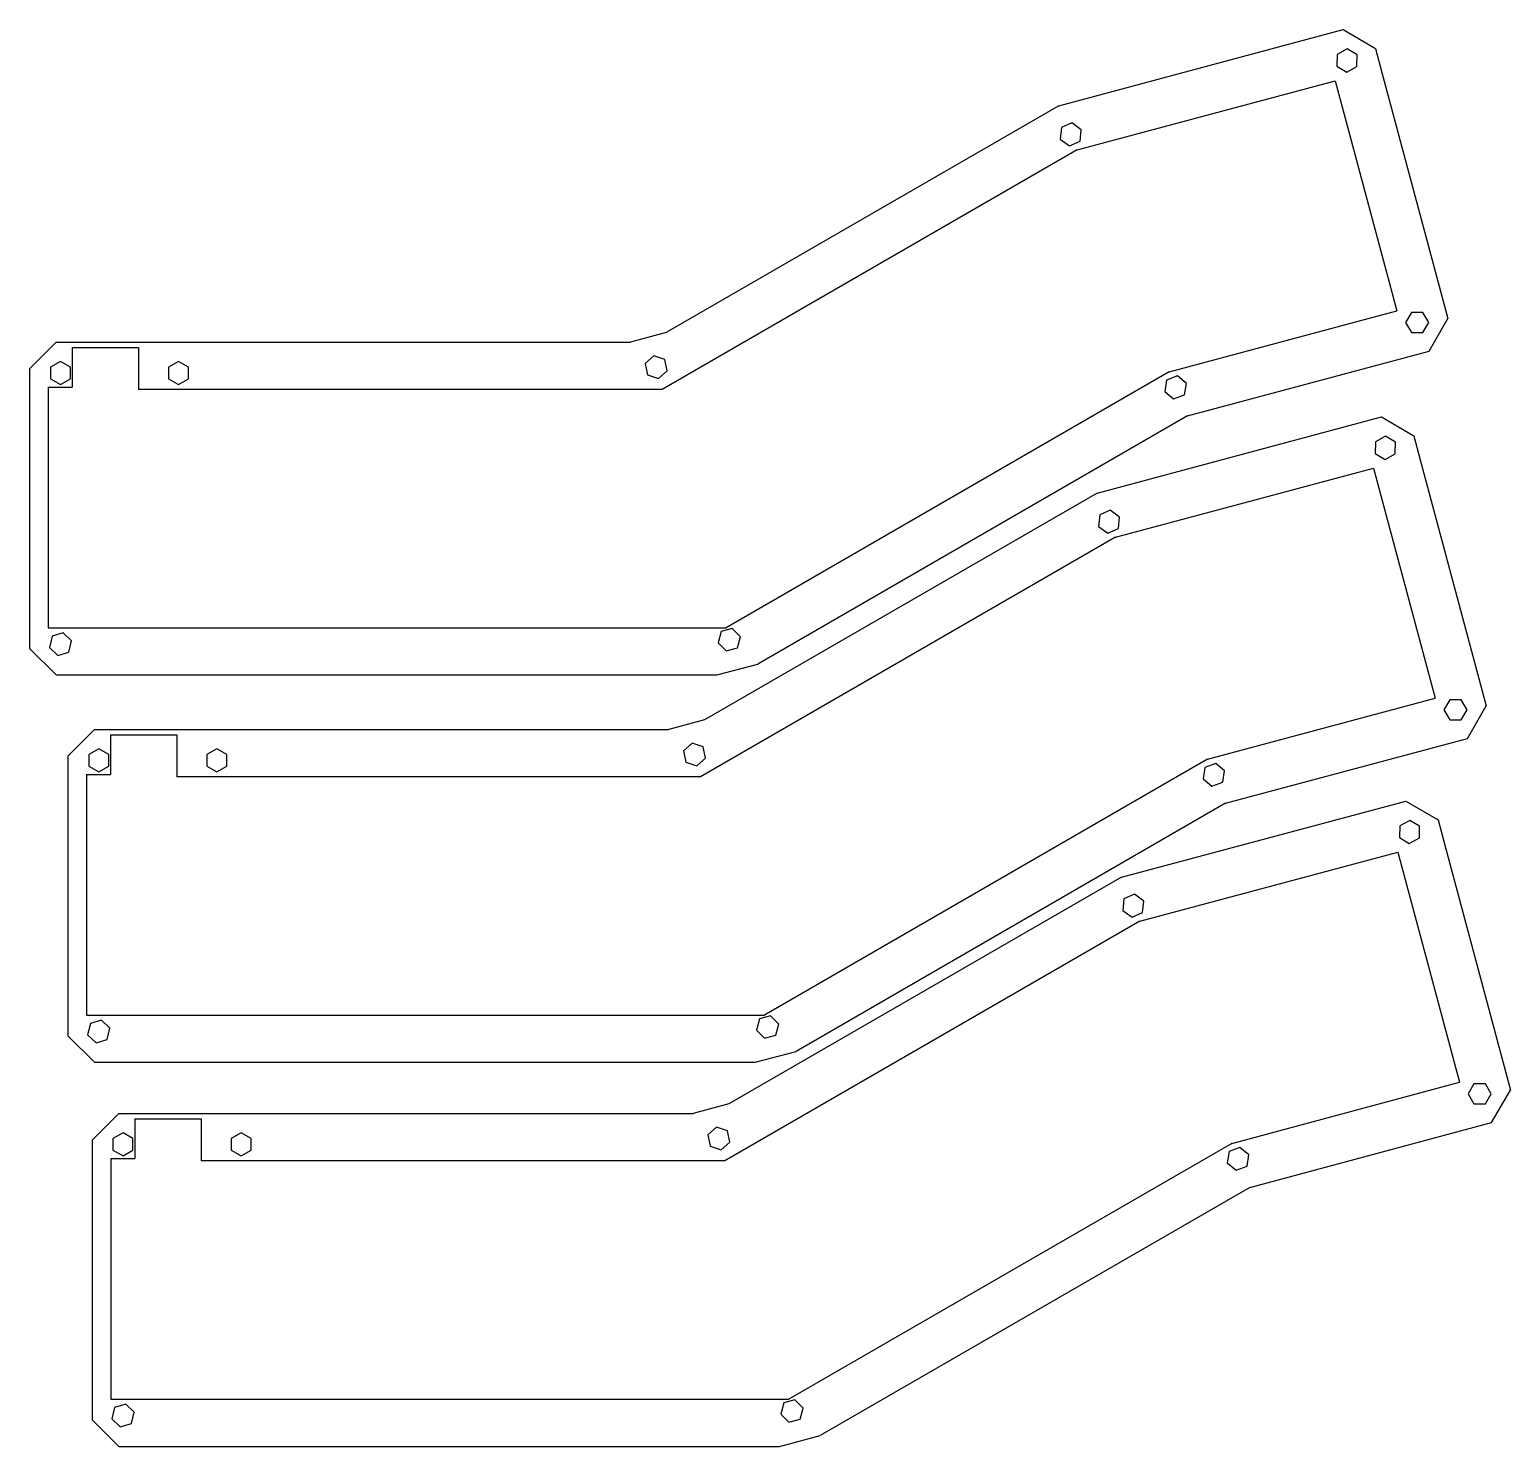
# Model space of a CAD drawing. Header units: millimetres. Extents: x -118 to 242, y -29 to 315.
import ezdxf

# ---------------------------------------------------------------- set-up
doc = ezdxf.new("R2010")
doc.units = ezdxf.units.MM

msp = doc.modelspace()

# ---------------------------------------------------------------- linework, layer by layer
at = {"color": 7, "linetype": 'Continuous'}
for p, q in [((132.02, 296.82), (201.2, 315.36)), ((201.2, 315.36), (209.09, 310.77)), ((202.19, 310.66), (199.73, 309.3)), ((204.6, 309.21), (202.19, 310.66)), ((209.09, 310.77), (210.62, 304.94)), ((199.73, 309.3), (199.67, 306.49)), ((199.67, 306.49), (202.08, 305.03)), ((202.08, 305.03), (204.54, 306.39)), ((204.54, 306.39), (204.6, 309.21)), ((136.46, 286.11), (199.26, 302.93)), ((199.26, 302.93), (214.27, 246.91)), ((210.62, 304.94), (226.68, 245.02)), ((132.02, 296.82), (36.44, 241.64)), ((135.21, 292.67), (132.64, 291.54)), ((137.48, 291.01), (135.21, 292.67)), ((132.64, 291.54), (132.33, 288.74)), ((132.33, 288.74), (134.59, 287.08)), ((137.17, 288.21), (137.48, 291.01)), ((136.46, 286.11), (35.49, 227.81)), ((134.59, 287.08), (137.17, 288.21)), ((158.85, 232.06), (214.27, 246.91)), ((217.81, 246.53), (216.41, 244.09)), ((220.62, 246.53), (217.81, 246.53)), ((222.03, 244.09), (220.62, 246.53)), ((36.44, 241.64), (27.75, 239.31)), ((216.41, 244.09), (217.81, 241.66)), ((217.81, 241.66), (220.62, 241.66)), ((220.62, 241.66), (222.03, 244.09)), ((222.11, 237.1), (226.68, 245.02)), ((-112.02, 239.31), (-118.48, 232.85)), ((-112.02, 239.31), (27.75, 239.31)), ((-108.09, 238.02), (-91.98, 238.02)), ((-108.09, 238.02), (-108.09, 228.38)), ((-91.98, 238.02), (-91.98, 227.81)), ((-110.98, 234.62), (-113.42, 233.22)), ((-108.55, 233.22), (-110.98, 234.62)), ((-82.22, 234.62), (-84.65, 233.22)), ((-79.78, 233.22), (-82.22, 234.62)), ((33.47, 235.98), (31.37, 234.12)), ((36.14, 235.1), (33.47, 235.98)), ((36.7, 232.34), (36.14, 235.1)), ((163.29, 221.34), (222.11, 237.1)), ((-118.48, 232.85), (-118.48, 164.77)), ((-113.42, 233.22), (-113.42, 230.4)), ((-108.55, 230.4), (-108.55, 233.22)), ((-84.65, 233.22), (-84.65, 230.4)), ((-79.78, 230.4), (-79.78, 233.22)), ((31.37, 234.12), (31.93, 231.36)), ((31.93, 231.36), (34.6, 230.48)), ((34.6, 230.48), (36.7, 232.34)), ((158.85, 232.06), (51.03, 169.81)), ((160.87, 231.07), (158.24, 230.08)), ((163.04, 229.28), (160.87, 231.07)), ((-113.93, 228.38), (-108.09, 228.38)), ((-113.93, 228.38), (-113.93, 169.81)), ((-113.42, 230.4), (-110.98, 229)), ((-110.98, 229), (-108.55, 230.4)), ((35.49, 227.81), (-91.98, 227.81)), ((-84.65, 230.4), (-82.22, 229)), ((-82.22, 229), (-79.78, 230.4)), ((158.24, 230.08), (157.78, 227.31)), ((157.78, 227.31), (159.95, 225.52)), ((162.58, 226.51), (163.04, 229.28)), ((159.95, 225.52), (162.58, 226.51)), ((163.29, 221.34), (58.74, 160.98)), ((141.34, 202.56), (210.52, 221.09)), ((210.52, 221.09), (218.41, 216.51)), ((211.51, 216.39), (209.05, 215.03)), ((213.92, 214.94), (211.51, 216.39)), ((218.41, 216.51), (219.94, 210.67)), ((209.05, 215.03), (209, 212.22)), ((213.86, 212.13), (213.92, 214.94)), ((209, 212.22), (211.4, 210.77)), ((211.4, 210.77), (213.86, 212.13)), ((219.94, 210.67), (236, 150.76)), ((145.78, 191.84), (208.58, 208.67)), ((208.58, 208.67), (223.59, 152.64)), ((141.34, 202.56), (45.76, 147.38)), ((144.53, 198.4), (141.96, 197.27)), ((146.8, 196.74), (144.53, 198.4)), ((141.96, 197.27), (141.65, 194.48)), ((146.49, 193.95), (146.8, 196.74)), ((145.78, 191.84), (44.81, 133.55)), ((141.65, 194.48), (143.91, 192.81)), ((143.91, 192.81), (146.49, 193.95)), ((-113.93, 169.81), (51.03, 169.81)), ((52.54, 169.61), (49.82, 168.88)), ((54.53, 167.62), (52.54, 169.61)), ((-113.02, 167.75), (-113.68, 165.01)), ((-110.32, 168.54), (-113.02, 167.75)), ((-108.28, 166.61), (-110.32, 168.54)), ((-108.94, 163.87), (-108.28, 166.61)), ((49.82, 168.88), (49.1, 166.16)), ((49.1, 166.16), (51.08, 164.17)), ((53.8, 164.9), (54.53, 167.62)), ((-118.48, 164.77), (-112.02, 158.31)), ((-113.68, 165.01), (-111.64, 163.08)), ((-111.64, 163.08), (-108.94, 163.87)), ((51.08, 164.17), (53.8, 164.9)), ((48.77, 158.31), (58.74, 160.98)), ((-112.02, 158.31), (48.77, 158.31)), ((168.17, 137.8), (223.59, 152.64)), ((227.13, 152.26), (225.73, 149.83)), ((229.94, 152.26), (227.13, 152.26)), ((231.35, 149.83), (229.94, 152.26)), ((225.73, 149.83), (227.13, 147.39)), ((229.94, 147.39), (231.35, 149.83)), ((231.43, 142.84), (236, 150.76)), ((-102.7, 145.05), (-109.16, 138.58)), ((-102.7, 145.05), (37.07, 145.05)), ((45.76, 147.38), (37.07, 145.05)), ((227.13, 147.39), (229.94, 147.39)), ((-98.77, 143.76), (-82.66, 143.76)), ((-98.77, 143.76), (-98.77, 134.12)), ((-82.66, 143.76), (-82.66, 133.55)), ((42.79, 141.72), (40.69, 139.85)), ((45.46, 140.83), (42.79, 141.72)), ((46.02, 138.08), (45.46, 140.83)), ((172.61, 127.08), (231.43, 142.84)), ((-109.16, 138.58), (-109.16, 70.51)), ((-101.66, 140.36), (-104.1, 138.95)), ((-104.1, 138.95), (-104.1, 136.14)), ((-99.23, 138.95), (-101.66, 140.36)), ((-99.23, 136.14), (-99.23, 138.95)), ((-72.9, 140.36), (-75.33, 138.95)), ((-75.33, 138.95), (-75.33, 136.14)), ((-70.46, 138.95), (-72.9, 140.36)), ((-70.46, 136.14), (-70.46, 138.95)), ((40.69, 139.85), (41.25, 137.1)), ((41.25, 137.1), (43.92, 136.21)), ((43.92, 136.21), (46.02, 138.08)), ((168.17, 137.8), (60.35, 75.55)), ((-104.61, 134.12), (-98.77, 134.12)), ((-104.61, 134.12), (-104.61, 75.55)), ((-104.1, 136.14), (-101.66, 134.73)), ((-101.66, 134.73), (-99.23, 136.14)), ((44.81, 133.55), (-82.66, 133.55)), ((-75.33, 136.14), (-72.9, 134.73)), ((-72.9, 134.73), (-70.46, 136.14)), ((167.56, 135.81), (167.1, 133.04)), ((170.19, 136.8), (167.56, 135.81)), ((172.36, 135.01), (170.19, 136.8)), ((171.9, 132.24), (172.36, 135.01)), ((167.1, 133.04), (169.27, 131.25)), ((169.27, 131.25), (171.9, 132.24)), ((172.61, 127.08), (68.06, 66.72)), ((147.25, 109.1), (216.43, 127.63)), ((216.43, 127.63), (224.32, 123.05)), ((217.42, 122.93), (214.96, 121.57)), ((219.82, 121.48), (217.42, 122.93)), ((224.32, 123.05), (225.85, 117.21)), ((214.96, 121.57), (214.9, 118.76)), ((219.77, 118.67), (219.82, 121.48)), ((214.9, 118.76), (217.31, 117.31)), ((217.31, 117.31), (219.77, 118.67)), ((225.85, 117.21), (241.91, 57.3)), ((151.69, 98.38), (214.48, 115.21)), ((214.48, 115.21), (229.49, 59.18)), ((147.25, 109.1), (51.67, 53.91)), ((150.44, 104.94), (147.86, 103.81)), ((152.7, 103.28), (150.44, 104.94)), ((147.86, 103.81), (147.56, 101.02)), ((147.56, 101.02), (149.82, 99.35)), ((152.4, 100.49), (152.7, 103.28)), ((151.69, 98.38), (50.72, 40.09)), ((149.82, 99.35), (152.4, 100.49)), ((-104.61, 75.55), (60.35, 75.55)), ((-103.7, 73.48), (-104.36, 70.75)), ((-101, 74.28), (-103.7, 73.48)), ((-98.96, 72.34), (-101, 74.28)), ((-99.62, 69.61), (-98.96, 72.34)), ((59.14, 74.61), (58.42, 71.9)), ((61.86, 75.34), (59.14, 74.61)), ((63.85, 73.35), (61.86, 75.34)), ((63.12, 70.64), (63.85, 73.35)), ((-109.16, 70.51), (-102.7, 64.05)), ((-104.36, 70.75), (-102.32, 68.81)), ((-102.32, 68.81), (-99.62, 69.61)), ((58.42, 71.9), (60.4, 69.91)), ((60.4, 69.91), (63.12, 70.64)), ((58.09, 64.05), (68.06, 66.72)), ((-102.7, 64.05), (58.09, 64.05)), ((174.08, 44.33), (229.49, 59.18)), ((233.04, 58.8), (231.63, 56.37)), ((235.85, 58.8), (233.04, 58.8)), ((237.26, 56.37), (235.85, 58.8)), ((231.63, 56.37), (233.04, 53.93)), ((235.85, 53.93), (237.26, 56.37)), ((237.34, 49.38), (241.91, 57.3)), ((-96.79, 51.59), (-103.25, 45.12)), ((-96.79, 51.59), (42.98, 51.59)), ((51.67, 53.91), (42.98, 51.59)), ((233.04, 53.93), (235.85, 53.93)), ((-95.75, 46.9), (-98.19, 45.49)), ((-93.32, 45.49), (-95.75, 46.9)), ((-92.86, 50.3), (-76.75, 50.3)), ((-92.86, 50.3), (-92.86, 40.66)), ((-76.75, 50.3), (-76.75, 40.09)), ((-66.99, 46.9), (-69.42, 45.49)), ((-64.55, 45.49), (-66.99, 46.9)), ((48.7, 48.26), (46.6, 46.39)), ((51.37, 47.37), (48.7, 48.26)), ((51.93, 44.62), (51.37, 47.37)), ((178.52, 33.62), (237.34, 49.38)), ((-103.25, 45.12), (-103.25, -22.95)), ((-98.19, 45.49), (-98.19, 42.68)), ((-93.32, 42.68), (-93.32, 45.49)), ((-69.42, 45.49), (-69.42, 42.68)), ((-64.55, 42.68), (-64.55, 45.49)), ((46.6, 46.39), (47.16, 43.64)), ((47.16, 43.64), (49.83, 42.75)), ((49.83, 42.75), (51.93, 44.62)), ((174.08, 44.33), (66.26, -17.91)), ((176.1, 43.34), (173.47, 42.35)), ((178.27, 41.55), (176.1, 43.34)), ((-98.7, 40.66), (-92.86, 40.66)), ((-98.7, 40.66), (-98.7, -17.91)), ((-98.19, 42.68), (-95.75, 41.27)), ((-95.75, 41.27), (-93.32, 42.68)), ((50.72, 40.09), (-76.75, 40.09)), ((-69.42, 42.68), (-66.99, 41.27)), ((-66.99, 41.27), (-64.55, 42.68)), ((173.47, 42.35), (173, 39.58)), ((177.81, 38.78), (178.27, 41.55)), ((173, 39.58), (175.18, 37.79)), ((175.18, 37.79), (177.81, 38.78)), ((178.52, 33.62), (73.96, -26.74)), ((-98.7, -17.91), (66.26, -17.91)), ((-97.79, -19.98), (-98.45, -22.71)), ((-95.1, -19.18), (-97.79, -19.98)), ((-93.06, -21.12), (-95.1, -19.18)), ((-93.72, -23.85), (-93.06, -21.12)), ((65.05, -18.85), (64.32, -21.56)), ((64.32, -21.56), (66.31, -23.55)), ((67.77, -18.12), (65.05, -18.85)), ((69.76, -20.11), (67.77, -18.12)), ((69.03, -22.82), (69.76, -20.11)), ((-103.25, -22.95), (-96.79, -29.41)), ((-98.45, -22.71), (-96.41, -24.65)), ((-96.41, -24.65), (-93.72, -23.85)), ((66.31, -23.55), (69.03, -22.82)), ((64, -29.41), (73.96, -26.74)), ((-96.79, -29.41), (64, -29.41))]:
    msp.add_line(p, q, dxfattribs=at)

doc.saveas('drawing.dxf')
